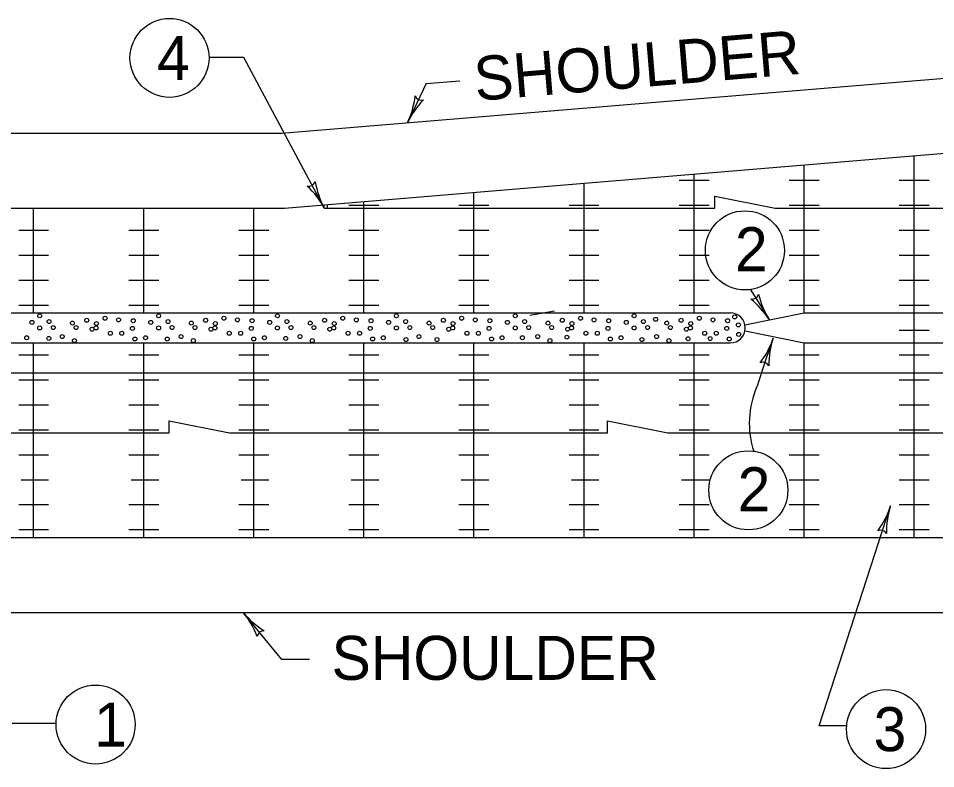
# Model space of a CAD drawing. Extents: x 1007 to 1035.5, y 1000.5 to 1021.5.
# Drawn here: x 1011.067 to 1015.234, y 1005.64 to 1009.048 of the extents above; entities that cross this region are included whole.
import ezdxf

# ---------------------------------------------------------------- set-up
doc = ezdxf.new("R2010")
doc.units = 0
doc.layers.add('Level 1', color=7, linetype='Continuous')
doc.layers.add('Level 2', color=7, linetype='Continuous')

msp = doc.modelspace()

# ---------------------------------------------------------------- linework, layer by layer
at = {"layer": 'Level 1'}
for p, q in [((1011.9335, 1008.8713), (1012.09, 1008.8713)), ((1012.09, 1008.8713), (1012.4571, 1008.1858)), ((1012.2626, 1008.5258), (1016.4344, 1008.8735)), ((1012.9199, 1008.7515), (1012.8347, 1008.5735)), ((1012.9199, 1008.7515), (1013.0728, 1008.7643)), ((1009.0069, 1008.5258), (1012.2626, 1008.5258)), ((1012.2766, 1008.1858), (1016.3566, 1008.5258)), ((1015.1369, 1007.7098), (1015.1369, 1008.4242)), ((1014.6369, 1007.7098), (1014.6369, 1008.3825)), ((1014.1369, 1007.7098), (1014.1369, 1008.3409)), ((1013.6369, 1007.7098), (1013.6369, 1008.2992)), ((1014.0689, 1008.3123), (1014.2049, 1008.3123)), ((1014.5689, 1008.3123), (1014.7049, 1008.3123)), ((1015.0689, 1008.3123), (1015.2049, 1008.3123)), ((1013.1369, 1007.7098), (1013.1369, 1008.2575)), ((1014.2313, 1008.1858), (1014.2313, 1008.2401)), ((1014.2313, 1008.2401), (1014.5052, 1008.1858)), ((1012.4571, 1008.1858), (1012.4571, 1008.2009)), ((1012.4711, 1008.1858), (1012.4711, 1008.2021)), ((1012.5689, 1008.1989), (1012.7049, 1008.1989)), ((1012.6369, 1007.7098), (1012.6369, 1008.2159)), ((1013.0689, 1008.1989), (1013.2049, 1008.1989)), ((1013.5689, 1008.1989), (1013.7049, 1008.1989)), ((1014.0689, 1008.1989), (1014.2049, 1008.1989)), ((1014.5689, 1008.1989), (1014.7049, 1008.1989)), ((1015.0689, 1008.1989), (1015.2049, 1008.1989)), ((1009.0069, 1008.1858), (1012.2766, 1008.1858)), ((1011.1369, 1007.7098), (1011.1369, 1008.1858)), ((1011.6369, 1007.7098), (1011.6369, 1008.1858)), ((1012.1369, 1007.7098), (1012.1369, 1008.1858)), ((1012.4571, 1008.1858), (1014.2313, 1008.1858)), ((1014.5048, 1008.1858), (1017.7351, 1008.1858)), ((1011.0689, 1008.0856), (1011.2049, 1008.0856)), ((1011.5689, 1008.0856), (1011.7049, 1008.0856)), ((1012.0689, 1008.0856), (1012.2049, 1008.0856)), ((1012.5689, 1008.0856), (1012.7049, 1008.0856)), ((1013.0689, 1008.0856), (1013.2049, 1008.0856)), ((1013.5689, 1008.0856), (1013.7049, 1008.0856)), ((1014.0689, 1008.0856), (1014.2049, 1008.0856)), ((1014.5689, 1008.0856), (1014.7049, 1008.0856)), ((1015.0689, 1008.0856), (1015.2049, 1008.0856)), ((1011.0689, 1007.9723), (1011.2049, 1007.9723)), ((1011.5689, 1007.9723), (1011.7049, 1007.9723)), ((1012.0689, 1007.9723), (1012.2049, 1007.9723)), ((1012.5689, 1007.9723), (1012.7049, 1007.9723)), ((1013.0689, 1007.9723), (1013.2049, 1007.9723)), ((1013.5689, 1007.9723), (1013.7049, 1007.9723)), ((1014.0689, 1007.9723), (1014.2049, 1007.9723)), ((1014.5689, 1007.9723), (1014.7049, 1007.9723)), ((1015.0689, 1007.9723), (1015.2049, 1007.9723)), ((1011.0689, 1007.8589), (1011.2049, 1007.8589)), ((1011.5689, 1007.8589), (1011.7049, 1007.8589)), ((1012.0689, 1007.8589), (1012.2049, 1007.8589)), ((1012.5689, 1007.8589), (1012.7049, 1007.8589)), ((1013.0689, 1007.8589), (1013.2049, 1007.8589)), ((1013.5689, 1007.8589), (1013.7049, 1007.8589)), ((1014.0689, 1007.8589), (1014.2049, 1007.8589)), ((1014.5689, 1007.8589), (1014.7049, 1007.8589)), ((1015.0689, 1007.8589), (1015.2049, 1007.8589)), ((1014.3917, 1007.8175), (1014.4789, 1007.6778)), ((1011.0689, 1007.7456), (1011.2049, 1007.7456)), ((1011.5689, 1007.7456), (1011.7049, 1007.7456)), ((1012.0689, 1007.7456), (1012.2049, 1007.7456)), ((1012.5689, 1007.7456), (1012.7049, 1007.7456)), ((1013.0689, 1007.7456), (1013.2049, 1007.7456)), ((1013.5689, 1007.7456), (1013.7049, 1007.7456)), ((1014.0689, 1007.7456), (1014.2049, 1007.7456)), ((1014.5689, 1007.7456), (1014.7049, 1007.7456)), ((1015.0689, 1007.7456), (1015.2049, 1007.7456)), ((1009.0069, 1007.7098), (1014.3031, 1007.7098)), ((1013.3915, 1007.6996), (1013.5023, 1007.7191)), ((1013.3915, 1007.6996), (1013.4498, 1007.7098)), ((1013.3915, 1007.6996), (1013.4498, 1007.7098)), ((1013.3915, 1007.6996), (1013.4498, 1007.7098)), ((1014.3681, 1007.6553), (1014.6369, 1007.7098)), ((1014.6369, 1007.7098), (1015.7163, 1007.7098)), ((1015.1369, 1006.6901), (1015.1369, 1007.7098)), ((1014.3683, 1007.6292), (1014.6369, 1007.5738)), ((1015.0689, 1007.6323), (1015.2049, 1007.6323)), ((1009.0069, 1007.5738), (1014.3015, 1007.5738)), ((1011.1369, 1006.6901), (1011.1369, 1007.5738)), ((1011.6369, 1006.6901), (1011.6369, 1007.5738)), ((1012.1369, 1006.6901), (1012.1369, 1007.5738)), ((1012.6369, 1006.6901), (1012.6369, 1007.5738)), ((1013.1369, 1006.6901), (1013.1369, 1007.5738)), ((1013.6369, 1006.6901), (1013.6369, 1007.5738)), ((1014.1369, 1006.6901), (1014.1369, 1007.5738)), ((1014.6369, 1007.5738), (1016.2971, 1007.5738)), ((1014.6369, 1006.6901), (1014.6369, 1007.5738)), ((1011.0689, 1007.5192), (1011.2049, 1007.5192)), ((1011.5689, 1007.5192), (1011.7049, 1007.5192)), ((1012.0689, 1007.5192), (1012.2049, 1007.5192)), ((1012.5689, 1007.5192), (1012.7049, 1007.5192)), ((1013.0689, 1007.5192), (1013.2049, 1007.5192)), ((1013.5689, 1007.5192), (1013.7049, 1007.5192)), ((1014.0689, 1007.5192), (1014.2049, 1007.5192)), ((1014.5689, 1007.5192), (1014.7049, 1007.5192)), ((1015.0689, 1007.5192), (1015.2049, 1007.5192)), ((1008.6387, 1007.4378), (1033.6876, 1007.4378)), ((1011.0689, 1007.4058), (1011.2049, 1007.4058)), ((1011.5689, 1007.4058), (1011.7049, 1007.4058)), ((1012.0689, 1007.4058), (1012.2049, 1007.4058)), ((1012.5689, 1007.4058), (1012.7049, 1007.4058)), ((1013.0689, 1007.4058), (1013.2049, 1007.4058)), ((1013.5689, 1007.4058), (1013.7049, 1007.4058)), ((1014.0689, 1007.4058), (1014.2049, 1007.4058)), ((1014.5689, 1007.4058), (1014.7049, 1007.4058)), ((1015.0689, 1007.4058), (1015.2049, 1007.4058)), ((1011.0689, 1007.2925), (1011.2049, 1007.2925)), ((1011.5689, 1007.2925), (1011.7049, 1007.2925)), ((1012.0689, 1007.2925), (1012.2049, 1007.2925)), ((1012.5689, 1007.2925), (1012.7049, 1007.2925)), ((1013.0689, 1007.2925), (1013.2049, 1007.2925)), ((1013.5689, 1007.2925), (1013.7049, 1007.2925)), ((1014.0689, 1007.2925), (1014.2049, 1007.2925)), ((1014.5689, 1007.2925), (1014.7049, 1007.2925)), ((1015.0689, 1007.2925), (1015.2049, 1007.2925)), ((1011.752, 1007.1659), (1011.752, 1007.2202)), ((1011.752, 1007.2202), (1012.0259, 1007.1658)), ((1013.7442, 1007.1659), (1013.7442, 1007.2202)), ((1013.7442, 1007.2202), (1014.0181, 1007.1658)), ((1010.005, 1007.1658), (1011.752, 1007.1658)), ((1011.0689, 1007.1792), (1011.2049, 1007.1792)), ((1011.5689, 1007.1792), (1011.7049, 1007.1792)), ((1012.0259, 1007.1658), (1013.7442, 1007.1658)), ((1012.0689, 1007.1792), (1012.2049, 1007.1792)), ((1012.5689, 1007.1792), (1012.7049, 1007.1792)), ((1013.0689, 1007.1792), (1013.2049, 1007.1792)), ((1013.5689, 1007.1792), (1013.7049, 1007.1792)), ((1014.0181, 1007.1658), (1015.7388, 1007.1658)), ((1014.0689, 1007.1792), (1014.2049, 1007.1792)), ((1014.5689, 1007.1792), (1014.7049, 1007.1792)), ((1015.0689, 1007.1792), (1015.2049, 1007.1792)), ((1011.0689, 1007.0658), (1011.2049, 1007.0658)), ((1011.5689, 1007.0658), (1011.7049, 1007.0658)), ((1012.0689, 1007.0658), (1012.2049, 1007.0658)), ((1012.5689, 1007.0658), (1012.7049, 1007.0658)), ((1013.0689, 1007.0658), (1013.2049, 1007.0658)), ((1013.5689, 1007.0658), (1013.7049, 1007.0658)), ((1014.0689, 1007.0658), (1014.2049, 1007.0658)), ((1014.5689, 1007.0658), (1014.7049, 1007.0658)), ((1015.0689, 1007.0658), (1015.2049, 1007.0658)), ((1011.0796, 1006.9525), (1011.2049, 1006.9525)), ((1011.5796, 1006.9525), (1011.7049, 1006.9525)), ((1012.0796, 1006.9525), (1012.2049, 1006.9525)), ((1012.5796, 1006.9525), (1012.7049, 1006.9525)), ((1013.0796, 1006.9525), (1013.2049, 1006.9525)), ((1013.5796, 1006.9525), (1013.7049, 1006.9525)), ((1014.0796, 1006.9525), (1014.2049, 1006.9525)), ((1014.5689, 1006.9525), (1014.7049, 1006.9525)), ((1015.0689, 1006.9525), (1015.2049, 1006.9525)), ((1011.0689, 1006.8392), (1011.2049, 1006.8392)), ((1011.5689, 1006.8392), (1011.7049, 1006.8392)), ((1012.0689, 1006.8392), (1012.2049, 1006.8392)), ((1012.5689, 1006.8392), (1012.7049, 1006.8392)), ((1013.0689, 1006.8392), (1013.2049, 1006.8392)), ((1013.5689, 1006.8392), (1013.7049, 1006.8392)), ((1014.0689, 1006.8392), (1014.2049, 1006.8392)), ((1014.5689, 1006.8392), (1014.7049, 1006.8392)), ((1014.705, 1005.8344), (1015.0297, 1006.8334)), ((1015.0689, 1006.8392), (1015.2049, 1006.8392)), ((1011.0689, 1006.7258), (1011.2049, 1006.7258)), ((1011.5689, 1006.7258), (1011.7049, 1006.7258)), ((1012.0689, 1006.7258), (1012.2049, 1006.7258)), ((1012.5689, 1006.7258), (1012.7049, 1006.7258)), ((1013.0689, 1006.7258), (1013.2049, 1006.7258)), ((1013.5689, 1006.7258), (1013.7049, 1006.7258)), ((1014.0689, 1006.7258), (1014.2049, 1006.7258)), ((1014.5689, 1006.7258), (1014.7049, 1006.7258)), ((1015.0689, 1006.7258), (1015.2049, 1006.7258)), ((1009.0069, 1006.6898), (1033.4931, 1006.6898)), ((1009.0069, 1006.3498), (1033.4931, 1006.3498)), ((1012.265, 1006.1361), (1012.0883, 1006.3498)), ((1012.39, 1006.1361), (1012.265, 1006.1361)), ((1011.2388, 1005.845), (1011.0395, 1005.845)), ((1014.83, 1005.8344), (1014.705, 1005.8344))]:
    msp.add_line(p, q, dxfattribs=at)
msp.add_lwpolyline([(1011.1387, 1007.4378), (1015.1387, 1007.4378)], dxfattribs=at)
for centre in [(1011.754, 1008.8684), (1014.3679, 1007.994), (1014.3833, 1006.9041), (1011.4183, 1005.8403), (1015.0089, 1005.8194)]:
    msp.add_circle(centre, 0.1795, dxfattribs=at)
for centre, radius, start, end in [((1012.4821, 1008.7424), 0.3909, 334.4087, 353.0775), ((1012.8989, 1008.7076), 0.0313, 203.1833, 285.3), ((1013.1873, 1008.4046), 0.3909, 135.7559, 154.4026), ((1012.4821, 1008.7424), 0.3909, 334.3965, 334.4087), ((1012.3869, 1008.3169), 0.0313, 256.9435, 339.0602), ((1012.1124, 1008.0013), 0.3909, 28.1689, 46.8377), ((1012.8017, 1008.3704), 0.3909, 189.5161, 208.1628), ((1012.1124, 1008.0013), 0.3909, 28.1567, 28.1689), ((1014.4001, 1007.8039), 0.0313, 260.7886, 342.9053), ((1014.8104, 1007.8851), 0.3909, 193.3611, 212.0079), ((1014.1474, 1007.4706), 0.3909, 32.014, 50.6828), ((1014.3015, 1007.6419), 0.068, 270, 90), ((1014.1474, 1007.4706), 0.3909, 32.0018, 32.014), ((-2013.6349, 2016.0766), 3191.6474, 341.5760361, 341.5803111), ((1014.1254, 1007.719), 0.3909, 322.9249, 341.5716), ((1014.8672, 1007.472), 0.3909, 161.5777, 180.2465), ((1014.8672, 1007.472), 0.3909, 161.5655, 161.5777), ((1014.4493, 1007.4545), 0.0313, 30.3523, 112.469), ((1012.3897, 1006.5989), 0.3909, 219.5619, 219.5741), ((1012.3897, 1006.5989), 0.3909, 219.5741, 238.2429), ((1011.787, 1006.1008), 0.3909, 20.9213, 39.568), ((1012.183, 1006.2352), 0.0313, 88.3487, 170.4654)]:
    msp.add_arc(centre, radius, start, end, dxfattribs=at)
msp.add_ellipse((1014.7349, 1007.2437), major_axis=(-0.1543, -0.3559), ratio=0.873439, start_param=4.712389, end_param=5.514349, dxfattribs=at)
at = {"layer": 'Level 2'}
for centre in [(1011.1645, 1007.6968), (1011.4611, 1007.6857), (1011.7045, 1007.6968), (1012.0011, 1007.6857), (1012.2445, 1007.6968), (1012.5411, 1007.6857), (1012.7845, 1007.6968), (1013.0811, 1007.6857), (1013.3245, 1007.6968), (1013.6211, 1007.6857), (1013.8645, 1007.6968), (1014.1611, 1007.6857), (1014.3216, 1007.6918), (1011.1291, 1007.6671), (1011.2071, 1007.6708), (1011.3131, 1007.6634), (1011.3781, 1007.6764), (1011.4221, 1007.6615), (1011.5225, 1007.6783), (1011.5893, 1007.6745), (1011.6691, 1007.6671), (1011.7471, 1007.6708), (1011.8531, 1007.6634), (1011.9181, 1007.6764), (1011.9621, 1007.6615), (1012.0625, 1007.6783), (1012.1293, 1007.6745), (1012.2091, 1007.6671), (1012.2871, 1007.6708), (1012.3931, 1007.6634), (1012.4581, 1007.6764), (1012.5021, 1007.6615), (1012.6025, 1007.6783), (1012.6693, 1007.6745), (1012.7491, 1007.6671), (1012.8271, 1007.6708), (1012.9331, 1007.6634), (1012.9981, 1007.6764), (1013.0421, 1007.6615), (1013.1425, 1007.6783), (1013.2093, 1007.6745), (1013.2891, 1007.6671), (1013.3671, 1007.6708), (1013.4731, 1007.6634), (1013.5381, 1007.6764), (1013.5821, 1007.6615), (1013.6825, 1007.6783), (1013.7493, 1007.6745), (1013.8291, 1007.6671), (1013.9071, 1007.6708), (1013.9622, 1007.6808), (1014.0131, 1007.6634), (1014.0781, 1007.6764), (1014.1221, 1007.6615), (1014.2225, 1007.6783), (1014.2893, 1007.6745), (1014.3381, 1007.6558), (1011.1645, 1007.6417), (1011.2257, 1007.6435), (1011.2666, 1007.6027), (1011.3297, 1007.6435), (1011.4022, 1007.6361), (1011.4203, 1007.6417), (1011.4853, 1007.6175), (1011.5373, 1007.6175), (1011.5856, 1007.6398), (1011.7045, 1007.6417), (1011.7657, 1007.6435), (1011.8066, 1007.6027), (1011.8697, 1007.6435), (1011.9422, 1007.6361), (1011.9603, 1007.6417), (1012.0253, 1007.6175), (1012.0773, 1007.6175), (1012.1256, 1007.6398), (1012.2445, 1007.6417), (1012.3057, 1007.6435), (1012.3466, 1007.6027), (1012.4097, 1007.6435), (1012.4822, 1007.6361), (1012.5003, 1007.6417), (1012.5653, 1007.6175), (1012.6173, 1007.6175), (1012.6656, 1007.6398), (1012.7845, 1007.6417), (1012.8457, 1007.6435), (1012.8866, 1007.6027), (1012.9497, 1007.6435), (1013.0222, 1007.6361), (1013.0403, 1007.6417), (1013.1053, 1007.6175), (1013.1573, 1007.6175), (1013.2056, 1007.6398), (1013.3245, 1007.6417), (1013.3857, 1007.6435), (1013.4266, 1007.6027), (1013.4897, 1007.6435), (1013.5622, 1007.6361), (1013.5803, 1007.6417), (1013.6453, 1007.6175), (1013.6973, 1007.6175), (1013.7456, 1007.6398), (1013.8645, 1007.6417), (1013.9257, 1007.6435), (1013.9666, 1007.6027), (1014.0297, 1007.6435), (1014.1022, 1007.6361), (1014.1203, 1007.6417), (1014.1853, 1007.6175), (1014.2373, 1007.6175), (1014.2856, 1007.6398), (1014.3396, 1007.6123), (1011.1051, 1007.5971), (1011.2059, 1007.5938), (1011.3223, 1007.5841), (1011.5967, 1007.5915), (1011.6451, 1007.5971), (1011.7434, 1007.5913), (1011.8623, 1007.5841), (1012.1367, 1007.5915), (1012.1851, 1007.5971), (1012.2822, 1007.5938), (1012.4023, 1007.5841), (1012.6767, 1007.5915), (1012.7251, 1007.5971), (1012.8282, 1007.5888), (1012.9691, 1007.589), (1013.2167, 1007.5915), (1013.2651, 1007.5971), (1013.3572, 1007.5973), (1013.4823, 1007.5841), (1013.559, 1007.5998), (1013.7567, 1007.5915), (1013.8051, 1007.5971), (1013.8997, 1007.5888), (1014.0223, 1007.5841), (1014.11, 1007.5924), (1014.21, 1007.5935), (1014.2967, 1007.5915)]:
    msp.add_circle(centre, 0.00903, dxfattribs=at)
for centre, radius, start, end in [((1014.6579, 1006.9542), 0.3909, 323.3434, 341.9902), ((1015.4015, 1006.7126), 0.3909, 161.9963, 180.6651), ((1015.4015, 1006.7126), 0.3909, 161.984, 161.9963), ((1014.9837, 1006.692), 0.0313, 30.7709, 112.8876)]:
    msp.add_arc(centre, radius, start, end, dxfattribs=at)

# ---------------------------------------------------------------- texts
at = {"layer": 'Level 1'}
msp.add_text('SHOULDER', height=0.2, rotation=4.7638, dxfattribs=at).set_placement((1013.1455, 1008.6726))
for s, p in [('4', (1011.6973, 1008.7684)), ('2', (1014.3223, 1007.8992)), ('2', (1014.3348, 1006.8088)), ('SHOULDER', (1012.4901, 1006.0431)), ('1', (1011.4113, 1005.7403)), ('3', (1014.9522, 1005.7193))]:
    msp.add_text(s, height=0.2, dxfattribs=at).set_placement(p)

doc.saveas('drawing.dxf')
